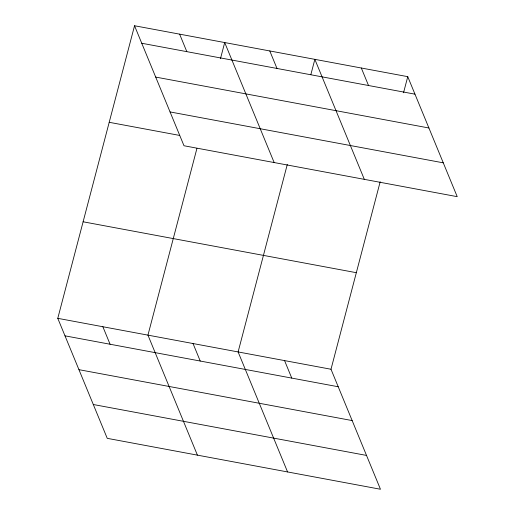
<?xml version="1.0" encoding="UTF-8"?>
<svg xmlns="http://www.w3.org/2000/svg" width="515" height="515" viewBox="0 0 515 515"><rect width="100%" height="100%" fill="white"/><g stroke="black" fill="none" stroke-linecap="round" stroke-linejoin="round"><path stroke-width="0.77" d="M380.186 181.763L331.003 369.249L380.463 489.25L107.242 438.336L57.783 318.334L134.537 25.75L407.758 76.664L457.217 196.666L183.997 145.751L134.537 25.75M196.923 148.429L147.947 335.136L197.406 455.138M220.478 58.646L224.701 42.552L274.16 162.553M287.293 164.452L238.11 351.938L287.57 471.94M310.841 74.675L314.858 59.354L364.324 179.355M403.535 92.752L407.758 76.664M141.754 43.254L414.968 94.168M155.691 77.076L428.911 127.99M170.059 111.929L443.273 162.837M109.206 122.306L179.6 135.419M83.115 221.785L356.329 272.693M57.783 318.334L331.003 369.249M64.999 335.838L338.213 386.752M78.937 369.667L352.157 420.575M93.305 404.513L366.519 455.427M361.311 68.006L368.521 85.509M269.783 50.953L276.993 68.456M179.619 34.151L186.829 51.654M284.557 360.59L291.767 378.094M193.028 343.537L200.238 361.041M102.865 326.735L110.081 344.239"/></g></svg>
